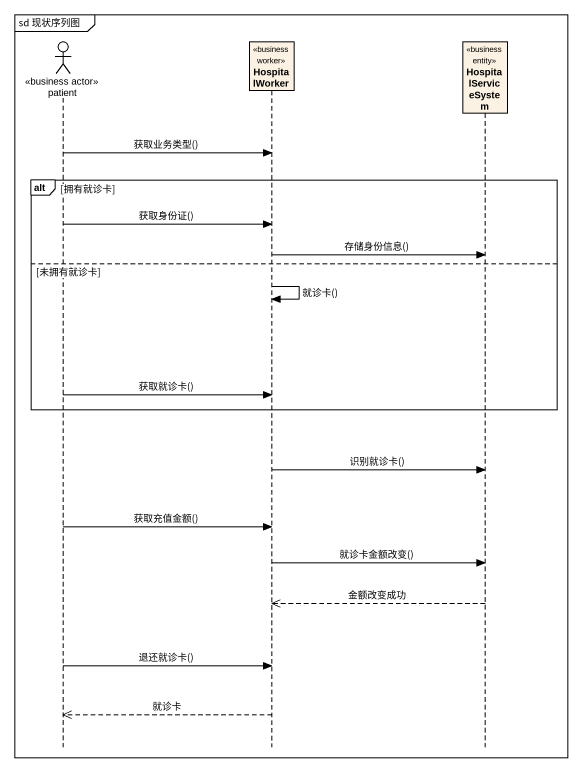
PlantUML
@startuml
mainframe sd 现状序列图
hide footbox
actor patient <<business actor>>
participant HospitalWorker <<business worker>>
participant HospitalServiceSystem <<business entity>>

patient -> HospitalWorker : 获取业务类型()
alt 拥有就诊卡
  patient -> HospitalWorker : 获取身份证()
  HospitalWorker -> HospitalServiceSystem : 存储身份信息()
else 未拥有就诊卡
  HospitalWorker -> HospitalWorker : 就诊卡()
  patient -> HospitalWorker : 获取就诊卡()
end
HospitalWorker -> HospitalServiceSystem : 识别就诊卡()
patient -> HospitalWorker : 获取充值金额()
HospitalWorker -> HospitalServiceSystem : 就诊卡金额改变()
HospitalServiceSystem -->> HospitalWorker : 金额改变成功
patient -> HospitalWorker : 退还就诊卡()
HospitalWorker -->> patient : 就诊卡
@enduml
